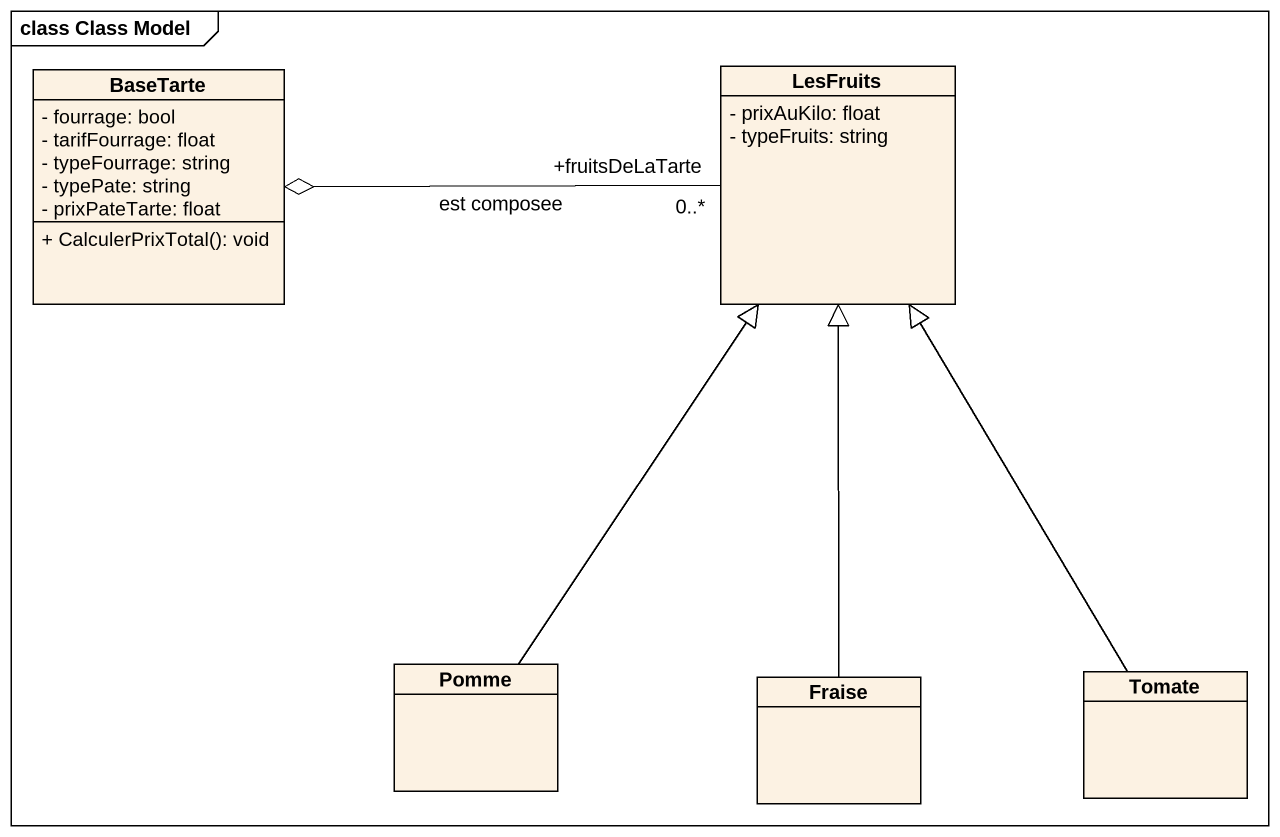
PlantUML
@startuml
mainframe class Class Model
hide circle
hide empty members
skinparam classAttributeIconSize 0
class LesFruits {
  - prixAuKilo: float
  - typeFruits: string
}
class BaseTarte {
  - fourrage: bool
  - tarifFourrage: float
  - typeFourrage: string
  - typePate: string
  - prixPateTarte: float
  + CalculerPrixTotal(): void
}
class Pomme
class Fraise
class Tomate
LesFruits "+fruitsDeLaTarte\n0..*" -left-o BaseTarte : est composee
Pomme -up-|> LesFruits
Fraise -up-|> LesFruits
Tomate -up-|> LesFruits
@enduml
